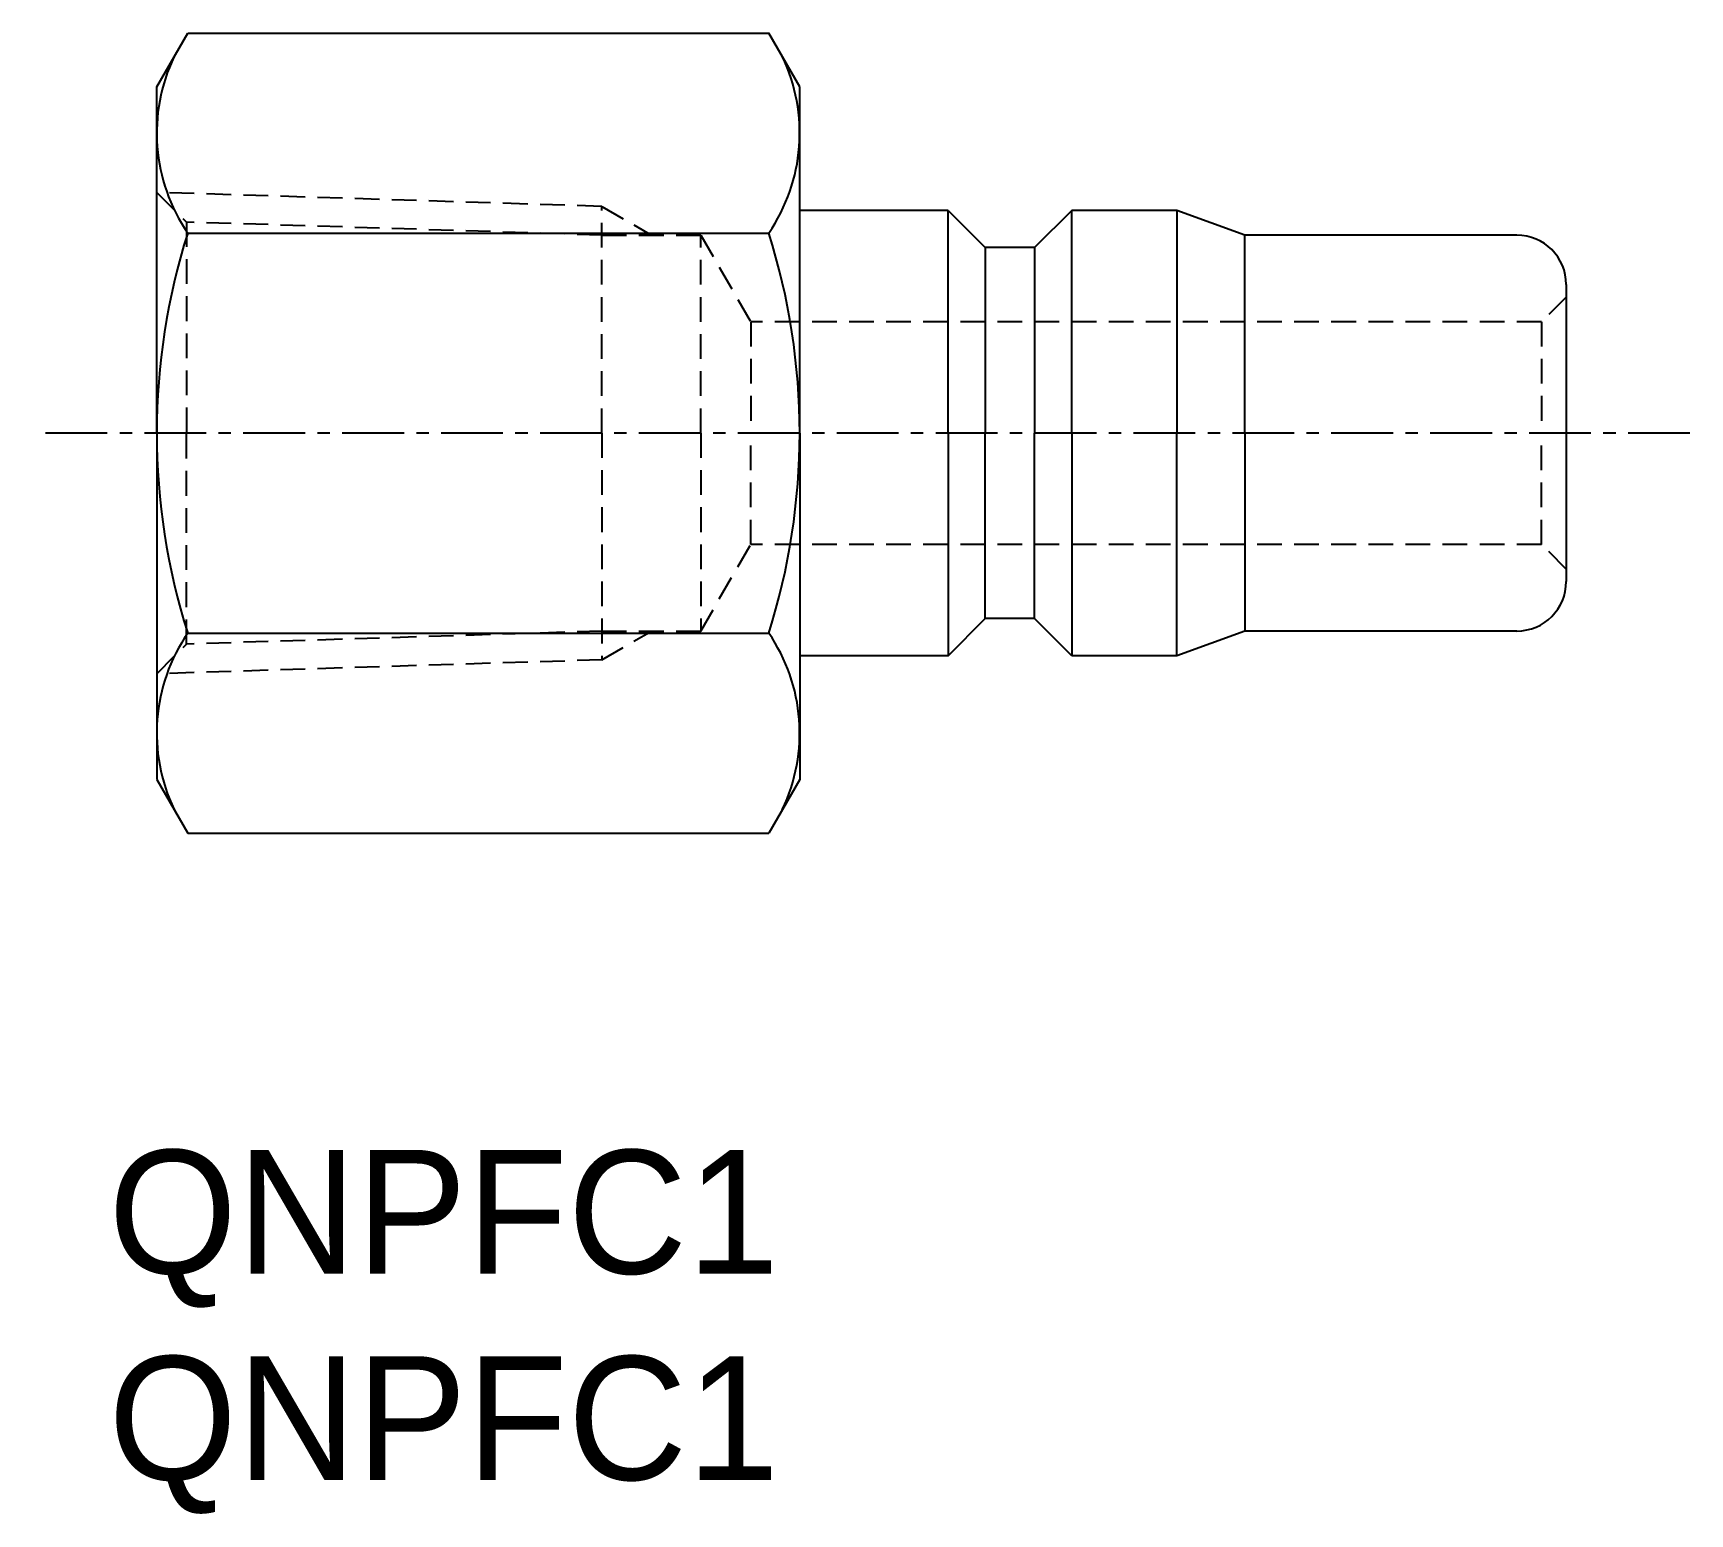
# Model space of a CAD drawing. Extents: x 187.1 to 220.6, y 211.8 to 241.8.
import ezdxf

# ---------------------------------------------------------------- set-up
doc = ezdxf.new("R2010")
doc.units = 0
doc.linetypes.add('CENTER', pattern=[2, 1.25, -0.25, 0.25, -0.25])
doc.linetypes.add('DASHED', pattern=[0.75, 0.5, -0.25])
doc.layers.get('0').update_dxf_attribs({"linetype": 'CONTINUOUS'})
doc.layers.add('CENTER', color=1, linetype='CENTER')

msp = doc.modelspace()

# ---------------------------------------------------------------- linework, layer by layer
at = {"linetype": 'CONTINUOUS'}
for p, q in [((189.607, 240.688), (190.232, 241.771)), ((190.232, 241.771), (201.982, 241.771)), ((202.607, 240.688), (201.982, 241.771)), ((189.607, 233.688), (189.607, 240.688)), ((202.607, 238.188), (202.607, 240.688)), ((202.607, 233.688), (202.607, 240.688)), ((205.607, 238.188), (202.607, 238.188)), ((205.607, 238.188), (206.357, 237.438)), ((205.607, 233.688), (205.607, 238.188)), ((208.107, 238.188), (207.357, 237.438)), ((210.233, 238.188), (208.107, 238.188)), ((208.107, 233.688), (208.107, 238.188)), ((211.607, 237.688), (210.233, 238.188)), ((210.233, 238.188), (210.233, 233.688)), ((190.232, 237.729), (201.982, 237.729)), ((217.107, 237.688), (211.607, 237.688)), ((211.607, 233.688), (211.607, 237.688)), ((207.357, 237.438), (206.357, 237.438)), ((206.357, 237.438), (206.357, 233.688)), ((207.357, 237.438), (207.357, 233.688)), ((218.107, 236.688), (218.107, 233.688)), ((189.607, 233.688), (189.607, 226.688)), ((202.607, 233.688), (202.607, 226.688)), ((205.607, 233.688), (205.607, 229.188)), ((206.357, 229.938), (206.357, 233.688)), ((207.357, 229.938), (207.357, 233.688)), ((208.107, 233.688), (208.107, 229.188)), ((210.233, 229.188), (210.233, 233.688)), ((211.607, 233.688), (211.607, 229.688)), ((218.107, 233.688), (218.107, 230.688)), ((205.607, 229.188), (206.357, 229.938)), ((207.357, 229.938), (206.357, 229.938)), ((208.107, 229.188), (207.357, 229.938)), ((190.232, 229.646), (201.982, 229.646)), ((211.607, 229.688), (210.233, 229.188)), ((217.107, 229.688), (211.607, 229.688)), ((205.607, 229.188), (202.607, 229.188)), ((210.233, 229.188), (208.107, 229.188)), ((189.607, 226.688), (190.232, 225.605)), ((202.607, 226.688), (201.982, 225.605)), ((190.232, 225.605), (201.982, 225.605))]:
    msp.add_line(p, q, dxfattribs=at)
at = {"color": 3, "linetype": 'DASHED'}
for p, q in [((198.607, 238.27), (189.607, 238.552)), ((189.607, 238.552), (190.207, 237.952)), ((198.607, 233.688), (198.607, 238.27)), ((198.607, 238.27), (199.613, 237.689)), ((190.207, 237.952), (190.207, 233.688)), ((198.607, 237.689), (190.207, 237.952)), ((198.607, 237.689), (200.607, 237.689)), ((200.607, 233.688), (200.607, 237.689)), ((200.607, 237.689), (201.618, 235.938)), ((218.107, 236.438), (217.607, 235.938)), ((217.607, 235.938), (201.618, 235.938)), ((201.618, 235.938), (201.618, 233.688)), ((217.607, 235.938), (217.607, 233.688)), ((190.207, 229.423), (190.207, 233.688)), ((198.607, 233.688), (198.607, 229.105)), ((200.607, 233.688), (200.607, 229.686)), ((201.618, 231.438), (201.618, 233.688)), ((217.607, 231.438), (217.607, 233.688)), ((200.607, 229.686), (201.618, 231.438)), ((217.607, 231.438), (201.618, 231.438)), ((218.107, 230.938), (217.607, 231.438)), ((198.607, 229.686), (190.207, 229.423)), ((198.607, 229.686), (200.607, 229.686)), ((198.607, 229.105), (199.613, 229.686)), ((189.607, 228.824), (190.207, 229.423)), ((198.607, 229.105), (189.607, 228.824))]:
    msp.add_line(p, q, dxfattribs=at)
at = {"linetype": 'CONTINUOUS'}
for centre, radius, start, end in [((193.185, 239.75), 3.578, 154.3842, 214.3842), ((199.029, 239.75), 3.578, 325.6158, 25.6158), ((202.982, 233.688), 13.375, 162.412, 180), ((189.232, 233.688), 13.375, 0, 17.588), ((217.107, 236.688), 1, 0, 90), ((202.982, 233.688), 13.375, 180, 197.588), ((189.232, 233.688), 13.375, 342.412, 0), ((217.107, 230.688), 1, 270, 0), ((193.185, 227.626), 3.578, 145.6158, 205.6158), ((199.029, 227.626), 3.578, 334.3842, 34.3842)]:
    msp.add_arc(centre, radius, start, end, dxfattribs=at)
at = {"layer": 'CENTER', "color": 1, "linetype": 'CENTER'}
msp.add_line((220.607, 233.688), (187.107, 233.688), dxfattribs=at)

# ---------------------------------------------------------------- texts
for p in [(188.63, 216.699), (188.63, 212.532)]:
    msp.add_text('QNPFC1', height=2.5).set_placement(p)

doc.saveas('drawing.dxf')
